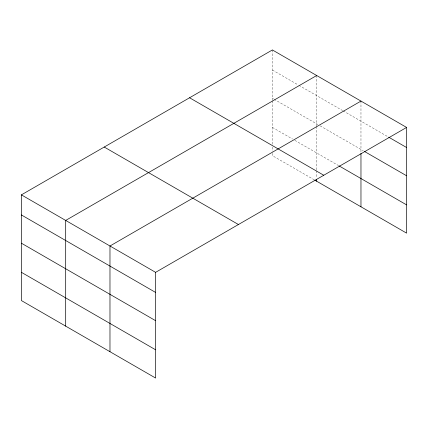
<?xml version="1.0" encoding="UTF-8"?>
<svg xmlns="http://www.w3.org/2000/svg" width="428" height="428" viewBox="0 0 428 428"><rect width="100%" height="100%" fill="white"/><g stroke="black" fill="none" stroke-linecap="round" stroke-linejoin="round"><path stroke-width="0.32" stroke-dasharray="2.14 1.6" d="M272.395 70.037L298.279 84.979M298.851 85.311L342.566 110.547M343.138 110.879L388.116 136.848M272.395 98.29L273.546 98.954M274.123 99.285L317.833 124.527M320.133 125.853L363.281 150.763M272.395 127.405L292.527 139.025M294.828 140.352L338.537 165.588M314.382 179.899L272.395 155.658L272.395 151.715M360.97 101.088L360.97 152.737M316.683 75.521L316.683 125.848M316.683 126.506L316.683 170.055M316.683 170.713L316.683 177.941M272.395 49.948L272.395 100.275M272.395 100.938L272.395 144.487M272.395 147.114L272.395 151.057"/><path stroke-width="0.64" d="M406.6 127.432L272.395 49.948L21.4 194.863L21.4 300.568L155.605 378.052L155.605 272.342L406.6 127.432L406.6 233.137L314.96 180.231M316.683 75.521L65.687 220.431L65.687 326.136M360.97 101.088L109.975 245.998L109.975 351.709M388.694 137.179L406.6 147.521M364.437 151.432L406.6 175.774M339.115 165.92L406.6 204.884M189.567 97.771L323.771 175.25M104.229 147.039L238.433 224.523M21.4 194.863L155.605 272.342M21.4 214.947L155.605 292.431M21.4 243.2L155.605 320.684M21.4 272.315L155.605 349.794M360.97 153.401L360.97 206.794M316.683 179.257L316.683 181.226"/></g></svg>
